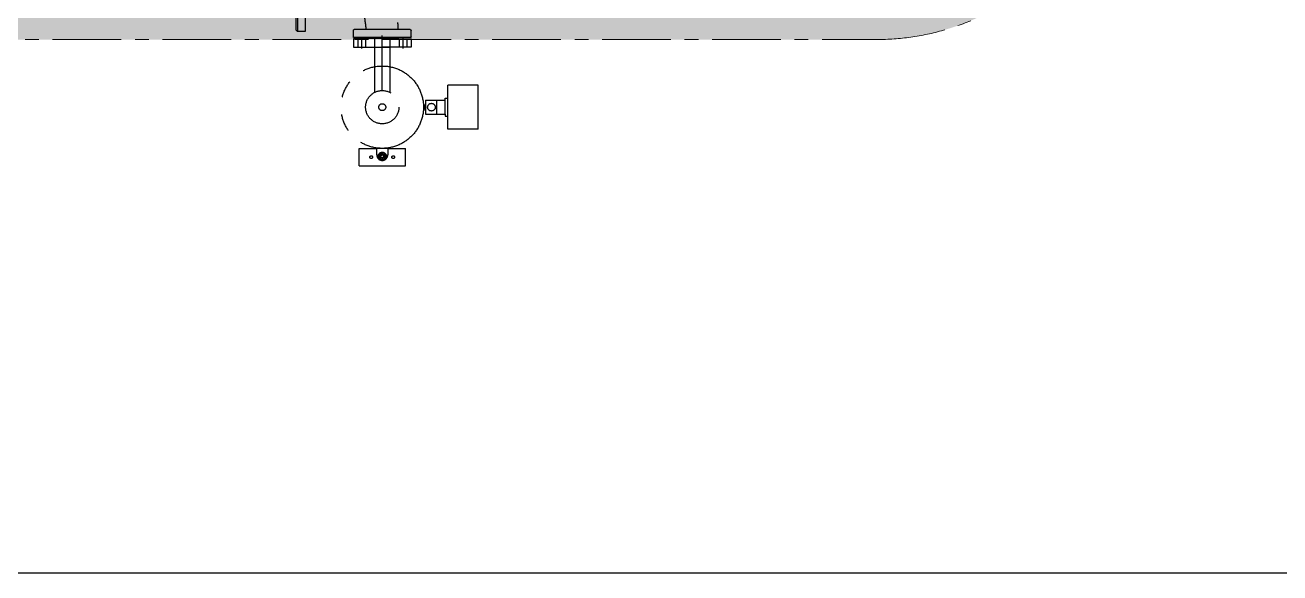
# Model space of a CAD drawing. Header units: millimetres. Extents: x -46397 to 283259, y -8690 to 23983.
# Drawn here: x -18195 to -15912, y 13404 to 14402 of the extents above; entities that cross this region are included whole.
import ezdxf

# ---------------------------------------------------------------- set-up
doc = ezdxf.new("R2010")
doc.units = ezdxf.units.MM
doc.linetypes.add('CENTER', pattern=[2, 1.25, -0.25, 0.25, -0.25])
doc.linetypes.add('PHANTOM', pattern=[63.50000000000001, 31.75, -6.35, 6.35, -6.35, 6.35, -6.35])
doc.layers.add('Dtext', color=255, linetype='Continuous', lineweight=20)
doc.layers.add('DUONGTAM', color=1, linetype='CENTER', lineweight=0)
doc.styles.add('Chu va so', font='arial.ttf')
doc.styles.add('TCVN', font='arial.ttf')

# ---------------------------------------------------------------- blocks, each defined once
blk = doc.blocks.new('BO-2')
at = {"color": 251, "linetype": 'PHANTOM', "ltscale": 5, "extrusion": (-0.9999999999985284, -1.715625217247455e-06, 0)}
for p, q in [((1995.122889005435, -956.8846010787761), (1995.123092951895, -1075.760482446434)), ((1998.184943068168, -953.8225365093508), (1998.18515752132, -1078.822536509167)), ((2012.122883752064, -953.822512597068), (2012.123098205216, -1078.822512596884)), ((1995.123092951895, -1075.760482446434), (1998.18515752132, -1078.822536509167)), ((2012.123098205216, -1078.822512596884), (1998.18515752132, -1078.822536509167)), ((2099.623114503527, -1088.322362479664), (2099.623094773838, -1076.822362479681)), ((2203.123092200247, -1075.322184912473), (2101.123092200397, -1075.322359906245)), ((2203.123117076813, -1089.822184912452), (2101.123117076963, -1089.822359906223)), ((2130.223119650358, -1091.322309981528), (2128.723117076922, -1089.822312554968)), ((2174.023119650294, -1091.322234837143), (2130.223119650358, -1091.322309981528)), ((2174.023119650294, -1091.322234837143), (2175.523117076854, -1089.822232263708)), ((2204.623114503373, -1088.322182339016), (2204.623094773683, -1076.822182339033))]:
    blk.add_line(p, q, dxfattribs=at)
at = {"color": 251, "linetype": 'PHANTOM', "ltscale": 5}
for p, q in [((2121.623119650383, -1091.974834036812), (2099.623126289636, -1091.92139480921)), ((2099.623126289636, -1091.92139480921), (2099.623126289636, -1107.32545976245)), ((2107.62312080662, -1091.917371491031), (2107.62312080662, -1107.321436444271)), ((2114.623119650383, -1089.685689629756), (2114.623119650383, -1109.61874697282)), ((2121.623119650383, -1091.865356919212), (2121.623142268367, -1107.3143956218)), ((2152.123119650383, -1091.322272409338), (2122.103179102243, -1091.385297467352)), ((2138.2731196532, -1091.438148004238), (2138.2731196532, -1107.306043047315)), ((2152.123119650383, -1091.322272409338), (2182.143060198552, -1091.385297467352)), ((2152.153735232398, -1107.299072119119), (2152.153735232398, -1086.236817513828)), ((2165.973119647566, -1091.438148004238), (2165.973119647566, -1107.306043047315)), ((2182.623119650383, -1091.865356919212), (2182.6230970324, -1107.3143956218)), ((2182.623119650383, -1091.974834036812), (2204.623113011159, -1091.92139480921)), ((2189.623119650383, -1089.685689629756), (2189.623119650383, -1109.61874697282)), ((2196.623118494175, -1091.917371491031), (2196.623118494175, -1107.321436444271)), ((2204.623113011159, -1091.92139480921), (2204.623113011159, -1107.32545976245)), ((2099.623126289636, -1107.32545976245), (2152.123119650383, -1107.299056722086)), ((2138.653655741309, -1189.531160994639), (2138.653655741309, -1107.306043047315)), ((2138.653655741309, -1107.306043047315), (2165.653655741309, -1107.306043047315)), ((2204.623113011159, -1107.32545976245), (2152.123119650383, -1107.299056722086)), ((2152.153655742037, -1186.351670775274), (2152.153655742037, -1107.306043043298)), ((2165.653655741309, -1107.306043047315), (2165.65365574128, -1189.531160994668)), ((2271.694883313965, -1256.601670779668), (2271.694883313965, -1176.601670779668)), ((2326.694883313965, -1176.601670779668), (2271.694883313965, -1176.601670779668)), ((2326.694883313965, -1256.601670779668), (2326.694883313965, -1176.601670779668)), ((2230.694883313907, -1204.060443206838), (2230.694883313936, -1210.578184328052)), ((2230.694883313907, -1204.060443206838), (2266.694883313965, -1204.060443206838)), ((2230.694883313907, -1204.060443206838), (2230.694883313907, -1229.142898352499)), ((2251.550172296589, -1229.142898352499), (2251.550172296589, -1204.060443206838)), ((2266.694883313965, -1204.060443206838), (2266.694883313965, -1200.060443206838)), ((2266.694883313965, -1200.060443206838), (2271.694883313965, -1200.060443206838)), ((2266.694883313965, -1229.142898352499), (2266.694883313965, -1204.060443206838)), ((2230.694883313907, -1222.625157231242), (2230.694883313907, -1229.142898352499)), ((2230.694883313907, -1229.142898352499), (2266.694883313965, -1229.142898352499)), ((2266.694883313965, -1229.142898352499), (2266.694883313965, -1233.142898352499)), ((2266.694883313965, -1233.142898352499), (2271.694883313965, -1233.142898352499)), ((2326.694883313965, -1256.601670779668), (2271.694883313994, -1256.601670779668)), ((2110.153657239633, -1323.601672299238), (2110.153657239633, -1291.601670779319)), ((2110.153657239633, -1291.601670779319), (2142.153657828228, -1291.601670779319)), ((2142.153657828228, -1303.601670883627), (2142.153657828228, -1291.601670779319)), ((2162.153657381194, -1291.601670779319), (2142.153657828199, -1291.601670779319)), ((2148.6895567223, -1300.101671241255), (2145.225453977244, -1306.101670362087)), ((2155.617758487122, -1300.101671241255), (2148.6895567223, -1300.101671241255)), ((2159.081861232178, -1306.101670362087), (2155.617758487122, -1300.101671241255)), ((2162.153657381194, -1291.601670779319), (2162.153657381194, -1303.601670883627)), ((2162.153657381194, -1291.601670779319), (2194.153655175822, -1291.601670779319)), ((2194.153655175822, -1323.601672299238), (2194.153655175822, -1291.601670779319)), ((2110.153657239633, -1323.601672299238), (2194.153655175822, -1323.601672299238)), ((2145.225453977244, -1306.101670362087), (2148.6895567223, -1312.101671345563)), ((2148.6895567223, -1312.101671345563), (2155.617758487122, -1312.101671345563)), ((2155.617758487122, -1312.101671345563), (2159.081861232178, -1306.101670362087))]:
    blk.add_line(p, q, dxfattribs=at)
for centre, radius in [((2152.15365574128, -1216.601670779319), 75.0000000000291), ((2152.15365574128, -1216.601670779319), 30.25), ((2241.694883313965, -1216.601670779668), 7), ((2152.153655741135, -1216.601670779465), 6.35), ((2152.15365727153, -1306.101671085783), 7.500000000000114), ((2132.15365727153, -1307.601671085783), 2.5), ((2152.15365727153, -1306.101671085783), 4), ((2152.15365727153, -1306.101671085783), 2.500000000000114), ((2172.15365727153, -1307.601671085783), 2.5)]:
    blk.add_circle(centre, radius, dxfattribs=at)
for centre, radius, start, end in [((1952.12310935687, -1085.322615534388), 170.9999999999984, 3.352641402637979, 13.18357978431352), ((2121.623119650383, -1091.385297467352), 0.480059451847782, 270, 0), ((2182.623119650383, -1091.385297467352), 0.480059451847782, 180, 270), ((2241.694883313965, -1216.601670779668), 12.54122757283039, 151.2953420379296, 208.7046579620704), ((2152.15365727153, -1303.601671085783), 10, 180, 0)]:
    blk.add_arc(centre, radius, start, end, dxfattribs=at)
at = {"color": 251, "linetype": 'PHANTOM', "ltscale": 5, "extrusion": (0, 0, -1)}
for centre, radius, start, end in [((-1952.123109356826, -1085.32261553439), 229.000000000043, 174.2781868990974, 177.4971067343684), ((-2101.123094773835, -1076.822359906243), 1.499999999999993, 359.9999017019093, 89.99990170190932), ((-2101.123114503525, -1088.322359906226), 1.500000000000011, 269.9999017019093, 359.9999017019093), ((-2203.123094773685, -1076.822184912471), 1.5, 89.99990170190932, 179.9999017019093), ((-2203.123114503375, -1088.322184912454), 1.500000000000014, 179.9999017019093, 269.9999017019093)]:
    blk.add_arc(centre, radius, start, end, dxfattribs=at)
blk = doc.blocks.new('*U1840')
at = {"lineweight": 25}
for points in [[(0, 0), (16755.87448414474, 0), (16755.87448414474, 10975.97352968365), (0, 10975.97352968365)], [(0, 0), (12669.0758857044, 0), (12669.0758857044, 10975.97352968365), (0, 10975.97352968365)]]:
    blk.add_lwpolyline(points, close=True, dxfattribs=at)
at = {"layer": 'Dtext', "ltscale": 0.1}
for tag, p, height, style in [('FOR_APPROVAL3', (13506.88379500667, 4117.459143427712, -0.6601965626605263), 87.57402098765583, 'TCVN'), ('REV_3', (12777.01998178306, 4122.595541921245), 72.97835082304653, 'TCVN'), ('REV_2', (12777.01998178306, 3850.142302026221), 72.97835082304653, 'TCVN'), ('FOR_APPROVAL2', (13506.88379500667, 3845.005903531679, -0.6601965626605263), 87.57402098765583, 'TCVN'), ('REV_1', (12777.01998138832, 3577.689062130215), 72.97835082304653, 'TCVN'), ('FOR_APPROVAL1', (13506.88379500667, 3572.552675478804, -0.6318194461300569), 87.57402098765583, 'TCVN'), ('REV_0', (12777.01998178306, 3305.235822235195), 72.97835082304653, 'TCVN'), ('NGUOI_VE', (14284.44757114597, 3301.342667131742, -0.6133649869149843), 87.57402098765583, 'TCVN'), ('NGUOI_KIEM_2', (15058.3308489532, 3301.342667131742, -0.712834296636296), 87.57402098765583, 'TCVN'), ('NGUOI_DUYET', (15993.13131146353, 3301.342667131742, -0.712834296636296), 87.57402098765583, 'TCVN'), ('1.1_A4', (16040.01854118213, 166.2027495990373, -0.6779322583101781), 87.57402098765583, 'Chu va so'), ('A4_A4', (16331.43570809459, 166.2027495990373, -0.6779322583101781), 87.57402098765583, 'Chu va so'), ('REV.', (16571.40580941325, 166.2027495990373, -0.6779322583101781), 87.57402098765583, 'Chu va so')]:
    blk.add_attdef(tag, p, '', height=height, dxfattribs=dict(at, style=style))
for tag, p, height, style, width in [('NGAY_REV03', (12961.97731521531, 4117.459159217214, -0.6601965626605263), 75.8974848559684, 'TCVN', 0.95), ('NGAY_REV02', (12961.97731521531, 3845.005919322218, -0.6601965626605263), 75.8974848559684, 'TCVN', 0.95), ('NGAY_REV01', (12961.97731521531, 3572.552679426186, -0.6601965626605263), 75.8974848559684, 'TCVN', 0.95), ('NGAY_REV0', (12961.97731521531, 3300.099439530181, -0.7169507981882811), 75.8974848559684, 'TCVN', 0.95), ('DWD.NO', (12955.19321075817, 71.04984279513532, -0.6779322583101781), 116.7653613168744, 'Chu va so', 0.85)]:
    blk.add_attdef(tag, p, '', height=height, dxfattribs=dict(at, style=style, width=width))
at = {"layer": 'Dtext', "lineweight": 25, "ltscale": 0.1, "style": 'Chu va so'}
for tag, p, height in [('PROJECT_CODE', (13799.12366572146, 1371.995185943195), 175.1480419753117), ('TITLE1', (13040.5960709774, 1046.318567712862, -0.6779322583104245), 116.7653613168744), ('TITLE2', (13040.5960709774, 771.7328020906507, -0.6779322583104245), 116.7653613168744), ('TITLE3', (13040.5960709774, 499.2795621956276, -0.6779322583104245), 116.7653613168744)]:
    blk.add_attdef(tag, p, '', height=height, dxfattribs=at)

msp = doc.modelspace()

# ---------------------------------------------------------------- hatches: boundary and pattern name
h = msp.add_hatch()
h.set_pattern_fill('AR-HBONE', color=1, scale=0.3)
h.set_pattern_definition([(45, (0, 17679.12712040497), (0, 43.10522938113193), [91.44, -30.48]), (135, (21.5526, 17700.67972040497), (4.263256414560601e-15, 43.10522938113193), [91.44, -30.48])])
edge = h.paths.add_edge_path()
edge.add_arc((-16645.19253704807, 14816.54889733618), 440.8999999998832, 270, 333.1244059378949)
edge.add_arc((-17927.96359952932, 15466.6488973356), 1878.999999561288, 333.1244059378992, 386.8755940621028)
edge.add_arc((-16645.1925370481, 16116.74889733509), 440.8999999998749, 26.87559406210284, 89.99999999999622)
edge.add_line((-16645.19253704807, 16557.64889733497), (-22745.19253693914, 16557.64889733495))
edge.add_arc((-22745.1925369392, 16116.74889733515), 440.8999999997932, 89.99999999999244, 153.1244059379017)
edge.add_arc((-21462.42147445781, 15466.64889733562), 1878.999999561377, 153.1244059378998, 206.8755940621002)
edge.add_arc((-22745.19253693917, 14816.54889733616), 440.8999999998501, 206.8755940621049, 270.0000000000038)
edge.add_line((-22745.19253693914, 14375.64889733629), (-18542.95520736778, 14375.64889733629))
edge.add_line((-18542.95520736778, 14375.64889733629), (-16645.19253704807, 14375.64889733629))
edge = h.paths.add_edge_path(flags=16)
edge.add_arc((-21462.42147445786, 15466.64889733565), 1778.99999956132, 153.1244059379001, 206.875594062102, ccw=False)
edge.add_arc((-22745.19253693911, 16116.74889733502), 340.8999999999361, 90.00000000000489, 153.1244059378912, ccw=False)
edge.add_line((-22745.19253693914, 16457.64889733495), (-16645.19253704807, 16457.64889733495))
edge.add_arc((-16645.19253704805, 16116.74889733514), 340.899999999805, 26.875594062099026, 90.00000000000489, ccw=False)
edge.add_arc((-17927.96359952941, 15466.64889733559), 1778.999999561374, -26.87559406209931, 26.875594062101413, ccw=False)
edge.add_arc((-16645.19253704802, 14816.5488973361), 340.8999999998056, 269.9999999999902, 333.12440593790194, ccw=False)
edge.add_line((-16645.19253704807, 14475.64889733629), (-22745.19253693914, 14475.64889733629))
edge.add_arc((-22745.19253693914, 14816.54889733615), 340.8999999998623, 206.8755940621037, 270, ccw=False)

# ---------------------------------------------------------------- linework, layer by layer
at = {"layer": 'DUONGTAM', "color": 5, "lineweight": 0, "ltscale": 100}
msp.add_lwpolyline([(-16251.91407128057, 16316.05985629978, 0.2826152578026899), (-16645.19253704807, 16557.64889733495), (-22745.19253693914, 16557.64889733495, 0.2826152578026953), (-23138.47100270668, 16316.05985629977, 0.2389308369178763), (-23138.47100270668, 14617.23793837147, 0.2826152578026924), (-22745.19253693914, 14375.64889733629), (-16645.19253704807, 14375.64889733629, 0.2826152578026959), (-16251.91407128054, 14617.23793837147, 0.2389308369178782)], format="xyb", close=True, dxfattribs=at)

# ---------------------------------------------------------------- block references
msp.add_blockref('BO-2', (-19697.52602160568, 15468.98393346193, -1.499105149170271))

# ---------------------------------------------------------------- next in the draw order: block references
at = {"xscale": 0.9084576280678549, "yscale": 0.9084576280678549, "zscale": 0.9084576280678549}
msp.add_blockref('*U1840', (-24011.18156305642, 13403.98559012583), dxfattribs=at)

doc.saveas('drawing.dxf')
